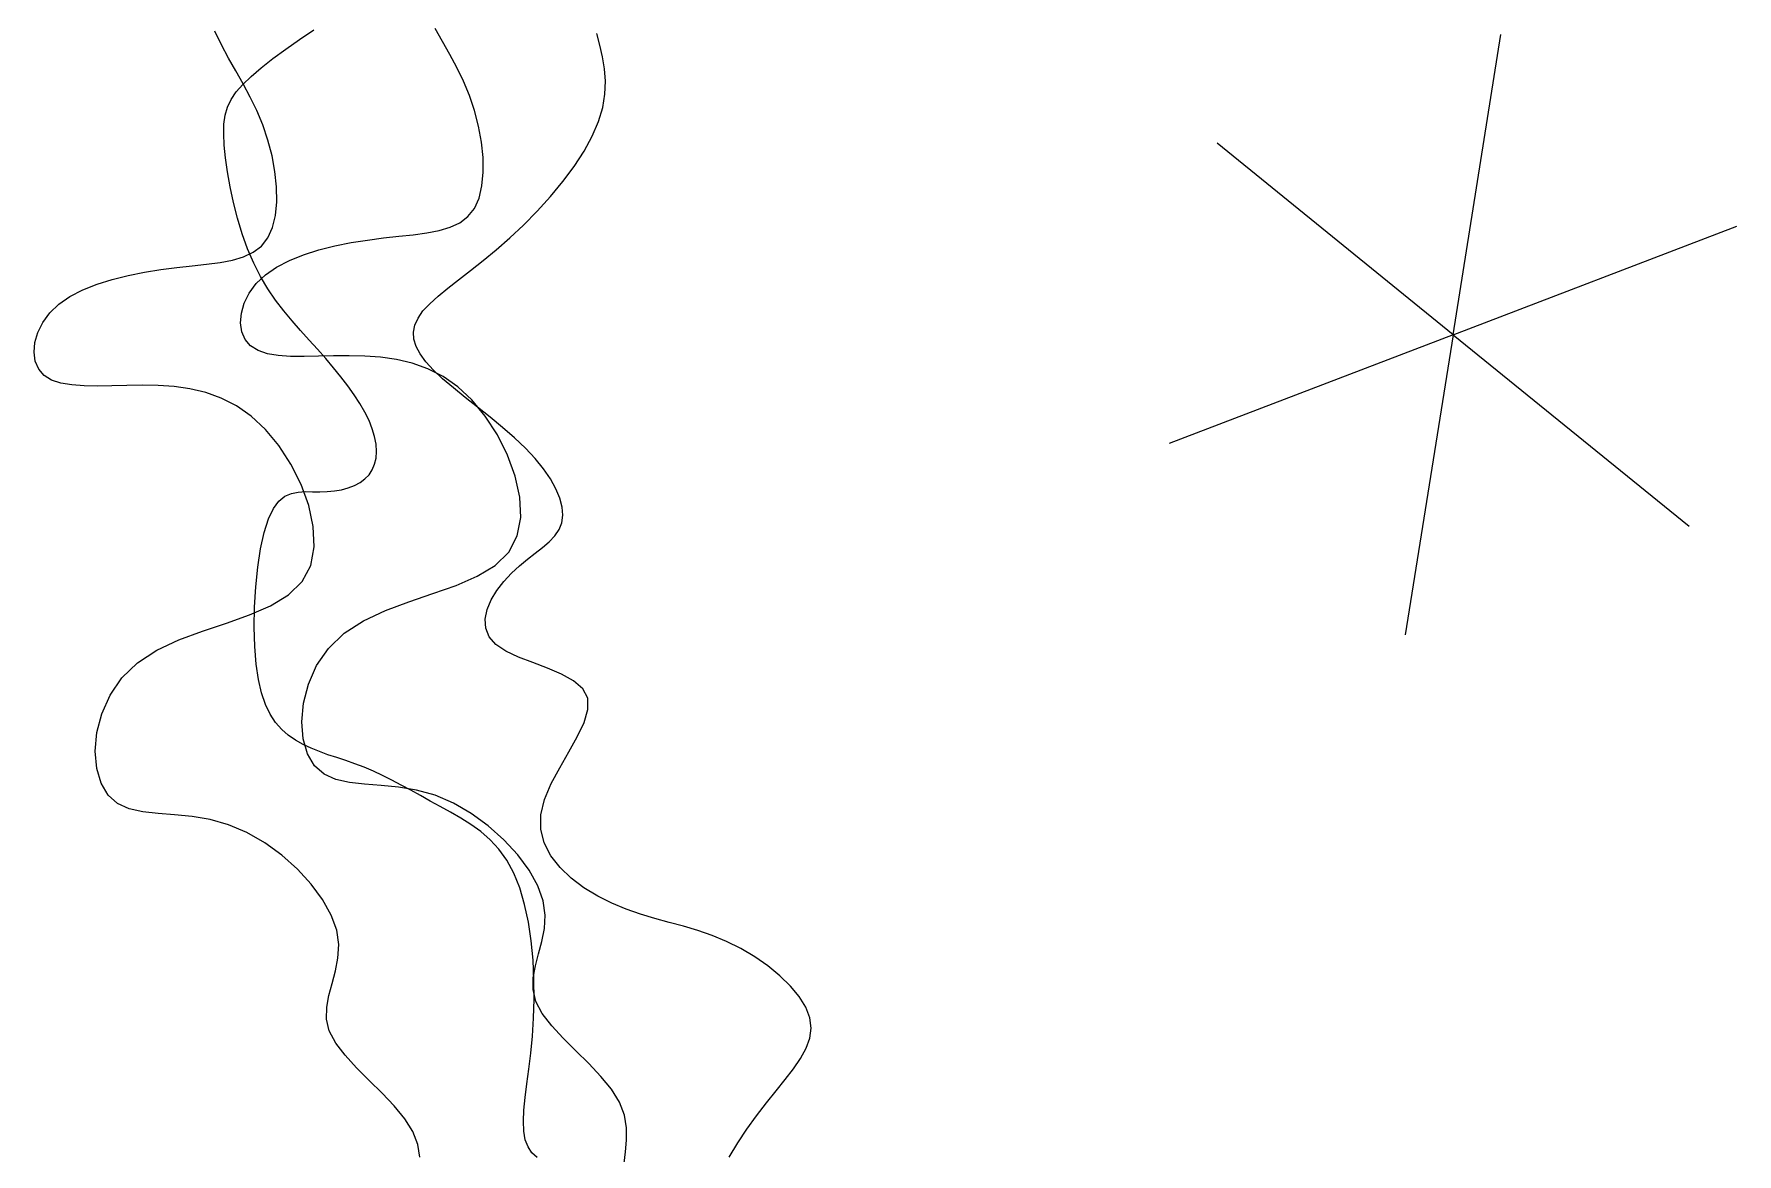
# Model space of a CAD drawing. Extents: x 41.89 to 46.57, y 11.47 to 19.19.
# Drawn here: x 45.353 to 46.024, y 18.333 to 18.775 of the extents above; entities that cross this region are included whole.
import ezdxf

# ---------------------------------------------------------------- set-up
doc = ezdxf.new("R2010")
doc.units = 0
doc.header["$LTSCALE"] = 3
doc.header["$MEASUREMENT"] = 0
doc.layers.get('0').update_dxf_attribs({"linetype": 'CONTINUOUS'})

msp = doc.modelspace()

# ---------------------------------------------------------------- linework, layer by layer
for p, q in [((45.42724, 18.77028), (45.42462, 18.77565)), ((45.45797, 18.77241), (45.4636, 18.77622)), ((45.51432, 18.77161), (45.51143, 18.7767)), ((45.57636, 18.77023), (45.57513, 18.77472)), ((45.91254, 18.65608), (45.93138, 18.77437)), ((45.43004, 18.7651), (45.42724, 18.77028)), ((45.44753, 18.76487), (45.45257, 18.76861)), ((45.45257, 18.76861), (45.45797, 18.77241)), ((45.51721, 18.76652), (45.51432, 18.77161)), ((45.57742, 18.76563), (45.57636, 18.77023)), ((45.43294, 18.76), (45.43004, 18.7651)), ((45.43899, 18.75788), (45.44296, 18.76127)), ((45.44296, 18.76127), (45.44753, 18.76487)), ((45.52002, 18.76133), (45.51721, 18.76652)), ((45.52263, 18.75596), (45.52002, 18.76133)), ((45.57819, 18.76089), (45.57742, 18.76563)), ((45.57853, 18.756), (45.57819, 18.76089)), ((45.43583, 18.75491), (45.43294, 18.76)), ((45.43311, 18.75173), (45.43571, 18.75473)), ((45.43571, 18.75473), (45.43899, 18.75788)), ((45.43863, 18.74972), (45.43583, 18.75491)), ((45.52498, 18.75033), (45.52263, 18.75596)), ((45.57834, 18.75091), (45.57853, 18.756)), ((45.42968, 18.74577), (45.43111, 18.74878)), ((45.43111, 18.74878), (45.43311, 18.75173)), ((45.44125, 18.74436), (45.43863, 18.74972)), ((45.52697, 18.74437), (45.52498, 18.75033)), ((45.57749, 18.74562), (45.57834, 18.75091)), ((45.42824, 18.73908), (45.42874, 18.74257)), ((45.42874, 18.74257), (45.42968, 18.74577)), ((45.44359, 18.73872), (45.44125, 18.74436)), ((45.52855, 18.7382), (45.52697, 18.74437)), ((45.57586, 18.7401), (45.57749, 18.74562)), ((45.42813, 18.73517), (45.42824, 18.73908)), ((45.42834, 18.73075), (45.42813, 18.73517)), ((45.44558, 18.73276), (45.44359, 18.73872)), ((45.52968, 18.73199), (45.52855, 18.7382)), ((45.57011, 18.7284), (45.57337, 18.73433)), ((45.57337, 18.73433), (45.57586, 18.7401)), ((45.42884, 18.72573), (45.42834, 18.73075)), ((45.44717, 18.72659), (45.44558, 18.73276)), ((45.53031, 18.7259), (45.52968, 18.73199)), ((45.56618, 18.72239), (45.57011, 18.7284)), ((45.91254, 18.65608), (45.81953, 18.73155)), ((45.42961, 18.72021), (45.42884, 18.72573)), ((45.44829, 18.72038), (45.44717, 18.72659)), ((45.53039, 18.72007), (45.53031, 18.7259)), ((45.56172, 18.71638), (45.56618, 18.72239)), ((45.43066, 18.71433), (45.42961, 18.72021)), ((45.43197, 18.70822), (45.43066, 18.71433)), ((45.44892, 18.71429), (45.44829, 18.72038)), ((45.44901, 18.70847), (45.44892, 18.71429)), ((45.52874, 18.70988), (45.52989, 18.71468)), ((45.52989, 18.71468), (45.53039, 18.72007)), ((45.55684, 18.71047), (45.56172, 18.71638)), ((45.43356, 18.70202), (45.43197, 18.70822)), ((45.4485, 18.70307), (45.44901, 18.70847)), ((45.52692, 18.70582), (45.52874, 18.70988)), ((45.55167, 18.70475), (45.55684, 18.71047)), ((45.43542, 18.69587), (45.43356, 18.70202)), ((45.44736, 18.69827), (45.4485, 18.70307)), ((45.52118, 18.7002), (45.52439, 18.70263)), ((45.52439, 18.70263), (45.52692, 18.70582)), ((45.54632, 18.69929), (45.55167, 18.70475)), ((45.43755, 18.6899), (45.43542, 18.69587)), ((45.443, 18.69102), (45.44553, 18.69421)), ((45.44553, 18.69421), (45.44736, 18.69827)), ((45.48478, 18.69339), (45.49107, 18.69421)), ((45.49107, 18.69421), (45.4971, 18.69487)), ((45.4971, 18.69487), (45.5028, 18.69548)), ((45.5028, 18.69548), (45.50812, 18.69619)), ((45.50812, 18.69619), (45.51299, 18.69712)), ((45.51299, 18.69712), (45.51736, 18.69841)), ((45.51736, 18.69841), (45.52118, 18.7002)), ((45.53556, 18.68954), (45.54091, 18.6942)), ((45.54091, 18.6942), (45.54632, 18.69929)), ((45.91254, 18.65608), (46.0244, 18.69891)), ((45.43598, 18.6868), (45.43979, 18.68859)), ((45.43995, 18.68424), (45.43755, 18.6899)), ((45.43979, 18.68859), (45.443, 18.69102)), ((45.45401, 18.68537), (45.45962, 18.68761)), ((45.45962, 18.68761), (45.46564, 18.6895)), ((45.46564, 18.6895), (45.47193, 18.69107)), ((45.47193, 18.69107), (45.47835, 18.69235)), ((45.47835, 18.69235), (45.48478, 18.69339)), ((45.53036, 18.68527), (45.53556, 18.68954)), ((45.39054, 18.67946), (45.39697, 18.68075)), ((45.39697, 18.68075), (45.40339, 18.68178)), ((45.40339, 18.68178), (45.40968, 18.6826)), ((45.40968, 18.6826), (45.41571, 18.68326)), ((45.41571, 18.68326), (45.42142, 18.68387)), ((45.42142, 18.68387), (45.42673, 18.68458)), ((45.42673, 18.68458), (45.4316, 18.68551)), ((45.4316, 18.68551), (45.43598, 18.6868)), ((45.44262, 18.67901), (45.43995, 18.68424)), ((45.44456, 18.6797), (45.44895, 18.68275)), ((45.44895, 18.68275), (45.45401, 18.68537)), ((45.5207, 18.67776), (45.52538, 18.68136)), ((45.52538, 18.68136), (45.53036, 18.68527)), ((45.36756, 18.67114), (45.37262, 18.67376)), ((45.37262, 18.67376), (45.37823, 18.676)), ((45.37823, 18.676), (45.38425, 18.67789)), ((45.38425, 18.67789), (45.39054, 18.67946)), ((45.4382, 18.67246), (45.44098, 18.67624)), ((45.44098, 18.67624), (45.44456, 18.6797)), ((45.44552, 18.67418), (45.44262, 18.67901)), ((45.44859, 18.66968), (45.44552, 18.67418)), ((45.51259, 18.67127), (45.51641, 18.67441)), ((45.51641, 18.67441), (45.5207, 18.67776)), ((45.35959, 18.66463), (45.36318, 18.66809)), ((45.36318, 18.66809), (45.36756, 18.67114)), ((45.43512, 18.66459), (45.43625, 18.66853)), ((45.43625, 18.66853), (45.4382, 18.67246)), ((45.45181, 18.66547), (45.44859, 18.66968)), ((45.50666, 18.66542), (45.50931, 18.66829)), ((45.50931, 18.66829), (45.51259, 18.67127)), ((45.35486, 18.65692), (45.35682, 18.66085)), ((45.35682, 18.66085), (45.35959, 18.66463)), ((45.4348, 18.66078), (45.43512, 18.66459)), ((45.4353, 18.65725), (45.4348, 18.66078)), ((45.45511, 18.66149), (45.45181, 18.66547)), ((45.45846, 18.65767), (45.45511, 18.66149)), ((45.50345, 18.65986), (45.5047, 18.66262)), ((45.5047, 18.66262), (45.50666, 18.66542)), ((45.35373, 18.65298), (45.35486, 18.65692)), ((45.43661, 18.65416), (45.4353, 18.65725)), ((45.43875, 18.65165), (45.43661, 18.65416)), ((45.46181, 18.65397), (45.45846, 18.65767)), ((45.46511, 18.65033), (45.46181, 18.65397)), ((45.5029, 18.65709), (45.50345, 18.65986)), ((45.50306, 18.6543), (45.5029, 18.65709)), ((45.50392, 18.65144), (45.50306, 18.6543)), ((45.91254, 18.65608), (45.80068, 18.61326)), ((45.91254, 18.65608), (45.89369, 18.5378)), ((45.91254, 18.65608), (46.00555, 18.58062)), ((45.35341, 18.64917), (45.35373, 18.65298)), ((45.35391, 18.64565), (45.35341, 18.64917)), ((45.44169, 18.64981), (45.43875, 18.65165)), ((45.44535, 18.64859), (45.44169, 18.64981)), ((45.44965, 18.64787), (45.44535, 18.64859)), ((45.45449, 18.64753), (45.44965, 18.64787)), ((45.45979, 18.64747), (45.45449, 18.64753)), ((45.46545, 18.64756), (45.45979, 18.64747)), ((45.46832, 18.6467), (45.46511, 18.65033)), ((45.47139, 18.6477), (45.46545, 18.64756)), ((45.47751, 18.64778), (45.47139, 18.6477)), ((45.48372, 18.64766), (45.47751, 18.64778)), ((45.48998, 18.64723), (45.48372, 18.64766)), ((45.49624, 18.64635), (45.48998, 18.64723)), ((45.50549, 18.64848), (45.50392, 18.65144)), ((45.50777, 18.64539), (45.50549, 18.64848)), ((45.35523, 18.64255), (45.35391, 18.64565)), ((45.35736, 18.64004), (45.35523, 18.64255)), ((45.3603, 18.6382), (45.35736, 18.64004)), ((45.47141, 18.64308), (45.46832, 18.6467)), ((45.47434, 18.63948), (45.47141, 18.64308)), ((45.50245, 18.64487), (45.49624, 18.64635)), ((45.50858, 18.64267), (45.50245, 18.64487)), ((45.51075, 18.64215), (45.50777, 18.64539)), ((45.51457, 18.63961), (45.50858, 18.64267)), ((45.51441, 18.63872), (45.51075, 18.64215)), ((45.36396, 18.63698), (45.3603, 18.6382)), ((45.36826, 18.63626), (45.36396, 18.63698)), ((45.37311, 18.63593), (45.36826, 18.63626)), ((45.37841, 18.63586), (45.37311, 18.63593)), ((45.38407, 18.63596), (45.37841, 18.63586)), ((45.39, 18.6361), (45.38407, 18.63596)), ((45.39612, 18.63617), (45.39, 18.6361)), ((45.40233, 18.63605), (45.39612, 18.63617)), ((45.40859, 18.63562), (45.40233, 18.63605)), ((45.41485, 18.63474), (45.40859, 18.63562)), ((45.42107, 18.63326), (45.41485, 18.63474)), ((45.47708, 18.63592), (45.47434, 18.63948)), ((45.47959, 18.6324), (45.47708, 18.63592)), ((45.51863, 18.63513), (45.51441, 18.63872)), ((45.52037, 18.63555), (45.51457, 18.63961)), ((45.52324, 18.63139), (45.51863, 18.63513)), ((45.52595, 18.63036), (45.52037, 18.63555)), ((45.42719, 18.63107), (45.42107, 18.63326)), ((45.43318, 18.628), (45.42719, 18.63107)), ((45.43898, 18.62395), (45.43318, 18.628)), ((45.48184, 18.62894), (45.47959, 18.6324)), ((45.4838, 18.62555), (45.48184, 18.62894)), ((45.52811, 18.62753), (45.52324, 18.63139)), ((45.53122, 18.62398), (45.52595, 18.63036)), ((45.53307, 18.62357), (45.52811, 18.62753)), ((45.44456, 18.61875), (45.43898, 18.62395)), ((45.48542, 18.62223), (45.4838, 18.62555)), ((45.48669, 18.61901), (45.48542, 18.62223)), ((45.53599, 18.61664), (45.53122, 18.62398)), ((45.53798, 18.61955), (45.53307, 18.62357)), ((45.44984, 18.61237), (45.44456, 18.61875)), ((45.4876, 18.61591), (45.48669, 18.61901)), ((45.48815, 18.61294), (45.4876, 18.61591)), ((45.54, 18.60866), (45.53599, 18.61664)), ((45.54267, 18.61547), (45.53798, 18.61955)), ((45.54701, 18.61137), (45.54267, 18.61547)), ((45.4546, 18.60503), (45.44984, 18.61237)), ((45.4876, 18.60507), (45.48815, 18.60749)), ((45.48833, 18.61012), (45.48815, 18.61294)), ((45.48815, 18.60749), (45.48833, 18.61012)), ((45.54303, 18.60037), (45.54, 18.60866)), ((45.55085, 18.60727), (45.54701, 18.61137)), ((45.55416, 18.60321), (45.55085, 18.60727)), ((45.45861, 18.59705), (45.4546, 18.60503)), ((45.4838, 18.59924), (45.48542, 18.60092)), ((45.48542, 18.60092), (45.48669, 18.60287)), ((45.48669, 18.60287), (45.4876, 18.60507)), ((45.54483, 18.59208), (45.54303, 18.60037)), ((45.55691, 18.59924), (45.55416, 18.60321)), ((45.45227, 18.59239), (45.45483, 18.59353)), ((45.45483, 18.59353), (45.45752, 18.59409)), ((45.45752, 18.59409), (45.46032, 18.59424)), ((45.46164, 18.58876), (45.45861, 18.59705)), ((45.46032, 18.59424), (45.46318, 18.59419)), ((45.46318, 18.59419), (45.46608, 18.59414)), ((45.46608, 18.59414), (45.46897, 18.59423)), ((45.46897, 18.59423), (45.47182, 18.59451)), ((45.47182, 18.59451), (45.47458, 18.595)), ((45.47458, 18.595), (45.4772, 18.59571)), ((45.4772, 18.59571), (45.47964, 18.59664)), ((45.47964, 18.59664), (45.48186, 18.59782)), ((45.48186, 18.59782), (45.4838, 18.59924)), ((45.55906, 18.59538), (45.55691, 18.59924)), ((45.56061, 18.59168), (45.55906, 18.59538)), ((45.44576, 18.58348), (45.4477, 18.58755)), ((45.4477, 18.58755), (45.44989, 18.59046)), ((45.44989, 18.59046), (45.45227, 18.59239)), ((45.46344, 18.58047), (45.46164, 18.58876)), ((45.54516, 18.58411), (45.54483, 18.59208)), ((45.56153, 18.58818), (45.56061, 18.59168)), ((45.56179, 18.58492), (45.56153, 18.58818)), ((45.44408, 18.57812), (45.44576, 18.58348)), ((45.46377, 18.5725), (45.46344, 18.58047)), ((45.54379, 18.57677), (45.54516, 18.58411)), ((45.56026, 18.57926), (45.56137, 18.58194)), ((45.56137, 18.58194), (45.56179, 18.58492)), ((45.44269, 18.57169), (45.44408, 18.57812)), ((45.54048, 18.57038), (45.54379, 18.57677)), ((45.55374, 18.57227), (45.55634, 18.57451)), ((45.55634, 18.57451), (45.55855, 18.57682)), ((45.55855, 18.57682), (45.56026, 18.57926)), ((45.44159, 18.56445), (45.44269, 18.57169)), ((45.46241, 18.56516), (45.46377, 18.5725)), ((45.53511, 18.56516), (45.54048, 18.57038)), ((45.54463, 18.56498), (45.54778, 18.56759)), ((45.54778, 18.56759), (45.55085, 18.56999)), ((45.55085, 18.56999), (45.55374, 18.57227)), ((45.4408, 18.55671), (45.44159, 18.56445)), ((45.4591, 18.55877), (45.46241, 18.56516)), ((45.51969, 18.5573), (45.52802, 18.5609)), ((45.52802, 18.5609), (45.53511, 18.56516)), ((45.53851, 18.55882), (45.5415, 18.56207)), ((45.5415, 18.56207), (45.54463, 18.56498)), ((45.44033, 18.54874), (45.4408, 18.55671)), ((45.44664, 18.54929), (45.45372, 18.55355)), ((45.45372, 18.55355), (45.4591, 18.55877)), ((45.50113, 18.55085), (45.51057, 18.55405)), ((45.51057, 18.55405), (45.51969, 18.5573)), ((45.53358, 18.55156), (45.53581, 18.55528)), ((45.53581, 18.55528), (45.53851, 18.55882)), ((45.4383, 18.54569), (45.44664, 18.54929)), ((45.44018, 18.54083), (45.44033, 18.54874)), ((45.48317, 18.54336), (45.49184, 18.54739)), ((45.49184, 18.54739), (45.50113, 18.55085)), ((45.53119, 18.54402), (45.53199, 18.54778)), ((45.53199, 18.54778), (45.53358, 18.55156)), ((45.41974, 18.53924), (45.42918, 18.54245)), ((45.42918, 18.54245), (45.4383, 18.54569)), ((45.44038, 18.53326), (45.44018, 18.54083)), ((45.47557, 18.53845), (45.48317, 18.54336)), ((45.53137, 18.54041), (45.53119, 18.54402)), ((45.53269, 18.53703), (45.53137, 18.54041)), ((45.40178, 18.53175), (45.41045, 18.53578)), ((45.41045, 18.53578), (45.41974, 18.53924)), ((45.44092, 18.52631), (45.44038, 18.53326)), ((45.46942, 18.53248), (45.47557, 18.53845)), ((45.53531, 18.534), (45.53269, 18.53703)), ((45.53931, 18.53138), (45.53531, 18.534)), ((45.38804, 18.52087), (45.39418, 18.52684)), ((45.39418, 18.52684), (45.40178, 18.53175)), ((45.44183, 18.52021), (45.44092, 18.52631)), ((45.46476, 18.52567), (45.46942, 18.53248)), ((45.54435, 18.52906), (45.53931, 18.53138)), ((45.54998, 18.52688), (45.54435, 18.52906)), ((45.55576, 18.52469), (45.54998, 18.52688)), ((45.38337, 18.51406), (45.38804, 18.52087)), ((45.44307, 18.51494), (45.44183, 18.52021)), ((45.4615, 18.51835), (45.46476, 18.52567)), ((45.56125, 18.52234), (45.55576, 18.52469)), ((45.56601, 18.51968), (45.56125, 18.52234)), ((45.56961, 18.51655), (45.56601, 18.51968)), ((45.38011, 18.50674), (45.38337, 18.51406)), ((45.44463, 18.51042), (45.44307, 18.51494)), ((45.45958, 18.51088), (45.4615, 18.51835)), ((45.57158, 18.51281), (45.56961, 18.51655)), ((45.57166, 18.50834), (45.57158, 18.51281)), ((45.37819, 18.49927), (45.38011, 18.50674)), ((45.44648, 18.50657), (45.44463, 18.51042)), ((45.44861, 18.50331), (45.44648, 18.50657)), ((45.45893, 18.50359), (45.45958, 18.51088)), ((45.57013, 18.50323), (45.57166, 18.50834)), ((45.37755, 18.49198), (45.37819, 18.49927)), ((45.45099, 18.50056), (45.44861, 18.50331)), ((45.45359, 18.49824), (45.45099, 18.50056)), ((45.45949, 18.49682), (45.45893, 18.50359)), ((45.56747, 18.49763), (45.57013, 18.50323)), ((45.4564, 18.49628), (45.45359, 18.49824)), ((45.45939, 18.49459), (45.4564, 18.49628)), ((45.46254, 18.49311), (45.45939, 18.49459)), ((45.46118, 18.49092), (45.45949, 18.49682)), ((45.46582, 18.4918), (45.46254, 18.49311)), ((45.56412, 18.49166), (45.56747, 18.49763)), ((45.3781, 18.48521), (45.37755, 18.49198)), ((45.46394, 18.48621), (45.46118, 18.49092)), ((45.46769, 18.48294), (45.46394, 18.48621)), ((45.46922, 18.49059), (45.46582, 18.4918)), ((45.47271, 18.48942), (45.46922, 18.49059)), ((45.47626, 18.48824), (45.47271, 18.48942)), ((45.47987, 18.48699), (45.47626, 18.48824)), ((45.48349, 18.48562), (45.47987, 18.48699)), ((45.56055, 18.48547), (45.56412, 18.49166)), ((45.37979, 18.47931), (45.3781, 18.48521)), ((45.38255, 18.4746), (45.37979, 18.47931)), ((45.47231, 18.48086), (45.46769, 18.48294)), ((45.47769, 18.47965), (45.47231, 18.48086)), ((45.48368, 18.47896), (45.47769, 18.47965)), ((45.48712, 18.48408), (45.48349, 18.48562)), ((45.49076, 18.48238), (45.48712, 18.48408)), ((45.49442, 18.48054), (45.49076, 18.48238)), ((45.49812, 18.4786), (45.49442, 18.48054)), ((45.55456, 18.47297), (45.55721, 18.4792)), ((45.55721, 18.4792), (45.56055, 18.48547)), ((45.3863, 18.47133), (45.38255, 18.4746)), ((45.49018, 18.47845), (45.48368, 18.47896)), ((45.49705, 18.47778), (45.49018, 18.47845)), ((45.50417, 18.47661), (45.49705, 18.47778)), ((45.50187, 18.47656), (45.49812, 18.4786)), ((45.50567, 18.47445), (45.50187, 18.47656)), ((45.51142, 18.4746), (45.50417, 18.47661)), ((45.50953, 18.47229), (45.50567, 18.47445)), ((45.51348, 18.47012), (45.50953, 18.47229)), ((45.51865, 18.47151), (45.51142, 18.4746)), ((45.55306, 18.46692), (45.55456, 18.47297)), ((45.39093, 18.46925), (45.3863, 18.47133)), ((45.3963, 18.46804), (45.39093, 18.46925)), ((45.40229, 18.46735), (45.3963, 18.46804)), ((45.40879, 18.46684), (45.40229, 18.46735)), ((45.41566, 18.46617), (45.40879, 18.46684)), ((45.42278, 18.465), (45.41566, 18.46617)), ((45.51751, 18.46792), (45.51348, 18.47012)), ((45.52155, 18.46562), (45.51751, 18.46792)), ((45.52571, 18.46742), (45.51865, 18.47151)), ((45.52556, 18.46312), (45.52155, 18.46562)), ((45.5324, 18.46255), (45.52571, 18.46742)), ((45.55306, 18.46118), (45.55306, 18.46692)), ((45.43003, 18.46299), (45.42278, 18.465)), ((45.43727, 18.4599), (45.43003, 18.46299)), ((45.44432, 18.45581), (45.43727, 18.4599)), ((45.52944, 18.46031), (45.52556, 18.46312)), ((45.53315, 18.45709), (45.52944, 18.46031)), ((45.53855, 18.45707), (45.5324, 18.46255)), ((45.55446, 18.45579), (45.55306, 18.46118)), ((45.45101, 18.45094), (45.44432, 18.45581)), ((45.53661, 18.45336), (45.53315, 18.45709)), ((45.53975, 18.44902), (45.53661, 18.45336)), ((45.54397, 18.45118), (45.53855, 18.45707)), ((45.55706, 18.45076), (45.55446, 18.45579)), ((45.45716, 18.44546), (45.45101, 18.45094)), ((45.46258, 18.43957), (45.45716, 18.44546)), ((45.5425, 18.44396), (45.53975, 18.44902)), ((45.54848, 18.44508), (45.54397, 18.45118)), ((45.56066, 18.44613), (45.55706, 18.45076)), ((45.56507, 18.44192), (45.56066, 18.44613)), ((45.46709, 18.43347), (45.46258, 18.43957)), ((45.54482, 18.43812), (45.5425, 18.44396)), ((45.5519, 18.43896), (45.54848, 18.44508)), ((45.55405, 18.433), (45.5519, 18.43896)), ((45.57008, 18.43815), (45.56507, 18.44192)), ((45.47051, 18.42735), (45.46709, 18.43347)), ((45.54671, 18.43162), (45.54482, 18.43812)), ((45.55484, 18.42737), (45.55405, 18.433)), ((45.57549, 18.43485), (45.57008, 18.43815)), ((45.58111, 18.43203), (45.57549, 18.43485)), ((45.58675, 18.4297), (45.58111, 18.43203)), ((45.47266, 18.42139), (45.47051, 18.42735)), ((45.54818, 18.42459), (45.54671, 18.43162)), ((45.55455, 18.42204), (45.55484, 18.42737)), ((45.5924, 18.42776), (45.58675, 18.4297)), ((45.59805, 18.42607), (45.5924, 18.42776)), ((45.60369, 18.42452), (45.59805, 18.42607)), ((45.47345, 18.41576), (45.47266, 18.42139)), ((45.54928, 18.41719), (45.54818, 18.42459)), ((45.55355, 18.41697), (45.55455, 18.42204)), ((45.60934, 18.42296), (45.60369, 18.42452)), ((45.61499, 18.42127), (45.60934, 18.42296)), ((45.62063, 18.41933), (45.61499, 18.42127)), ((45.62628, 18.417), (45.62063, 18.41933)), ((45.47316, 18.41043), (45.47345, 18.41576)), ((45.55001, 18.40956), (45.54928, 18.41719)), ((45.55095, 18.40733), (45.55223, 18.41208)), ((45.55223, 18.41208), (45.55355, 18.41697)), ((45.6319, 18.4142), (45.62628, 18.417)), ((45.63738, 18.41096), (45.6319, 18.4142)), ((45.47084, 18.40047), (45.47217, 18.40536)), ((45.47217, 18.40536), (45.47316, 18.41043)), ((45.5504, 18.40186), (45.55001, 18.40956)), ((45.5501, 18.40266), (45.55095, 18.40733)), ((45.64257, 18.40736), (45.63738, 18.41096)), ((45.64732, 18.4035), (45.64257, 18.40736)), ((45.46957, 18.39572), (45.47084, 18.40047)), ((45.55003, 18.39802), (45.5501, 18.40266)), ((45.55047, 18.39422), (45.5504, 18.40186)), ((45.6515, 18.39944), (45.64732, 18.4035)), ((45.65495, 18.39527), (45.6515, 18.39944)), ((45.46871, 18.39105), (45.46957, 18.39572)), ((45.55114, 18.39334), (45.55003, 18.39802)), ((45.55024, 18.38679), (45.55047, 18.39422)), ((45.55367, 18.38858), (45.55114, 18.39334)), ((45.65754, 18.39106), (45.65495, 18.39527)), ((45.46865, 18.38641), (45.46871, 18.39105)), ((45.46975, 18.38173), (45.46865, 18.38641)), ((45.54976, 18.37971), (45.55024, 18.38679)), ((45.55738, 18.38374), (45.55367, 18.38858)), ((45.65912, 18.3869), (45.65754, 18.39106)), ((45.65959, 18.38285), (45.65912, 18.3869)), ((45.47228, 18.37697), (45.46975, 18.38173)), ((45.5491, 18.37302), (45.54976, 18.37971)), ((45.56191, 18.37883), (45.55738, 18.38374)), ((45.56689, 18.37387), (45.56191, 18.37883)), ((45.6576, 18.37491), (45.65904, 18.37887)), ((45.65904, 18.37887), (45.65959, 18.38285)), ((45.47599, 18.37213), (45.47228, 18.37697)), ((45.48052, 18.36722), (45.47599, 18.37213)), ((45.54834, 18.36673), (45.5491, 18.37302)), ((45.57196, 18.36886), (45.56689, 18.37387)), ((45.65543, 18.3709), (45.6576, 18.37491)), ((45.4855, 18.36226), (45.48052, 18.36722)), ((45.54758, 18.36087), (45.54834, 18.36673)), ((45.57676, 18.36381), (45.57196, 18.36886)), ((45.64938, 18.36254), (45.65264, 18.3668)), ((45.65264, 18.3668), (45.65543, 18.3709)), ((45.49057, 18.35725), (45.4855, 18.36226)), ((45.54692, 18.35547), (45.54758, 18.36087)), ((45.58092, 18.35875), (45.57676, 18.36381)), ((45.58408, 18.35367), (45.58092, 18.35875)), ((45.64578, 18.35808), (45.64938, 18.36254)), ((45.49537, 18.3522), (45.49057, 18.35725)), ((45.49953, 18.34714), (45.49537, 18.3522)), ((45.54643, 18.35055), (45.54692, 18.35547)), ((45.586, 18.3486), (45.58408, 18.35367)), ((45.63811, 18.34832), (45.64198, 18.35335)), ((45.64198, 18.35335), (45.64578, 18.35808)), ((45.5027, 18.34206), (45.49953, 18.34714)), ((45.54622, 18.34613), (45.54643, 18.35055)), ((45.54637, 18.34222), (45.54622, 18.34613)), ((45.58684, 18.3436), (45.586, 18.3486)), ((45.6343, 18.34304), (45.63811, 18.34832)), ((45.50461, 18.33699), (45.5027, 18.34206)), ((45.54697, 18.33886), (45.54637, 18.34222)), ((45.54804, 18.33602), (45.54697, 18.33886)), ((45.58651, 18.33408), (45.58691, 18.33874)), ((45.58691, 18.33874), (45.58684, 18.3436)), ((45.63067, 18.33758), (45.6343, 18.34304)), ((45.50545, 18.33199), (45.50461, 18.33699)), ((45.54961, 18.33367), (45.54804, 18.33602)), ((45.5517, 18.33181), (45.54961, 18.33367)), ((45.58592, 18.32969), (45.58651, 18.33408)), ((45.62733, 18.33203), (45.63067, 18.33758))]:
    msp.add_line(p, q)

doc.saveas('drawing.dxf')
